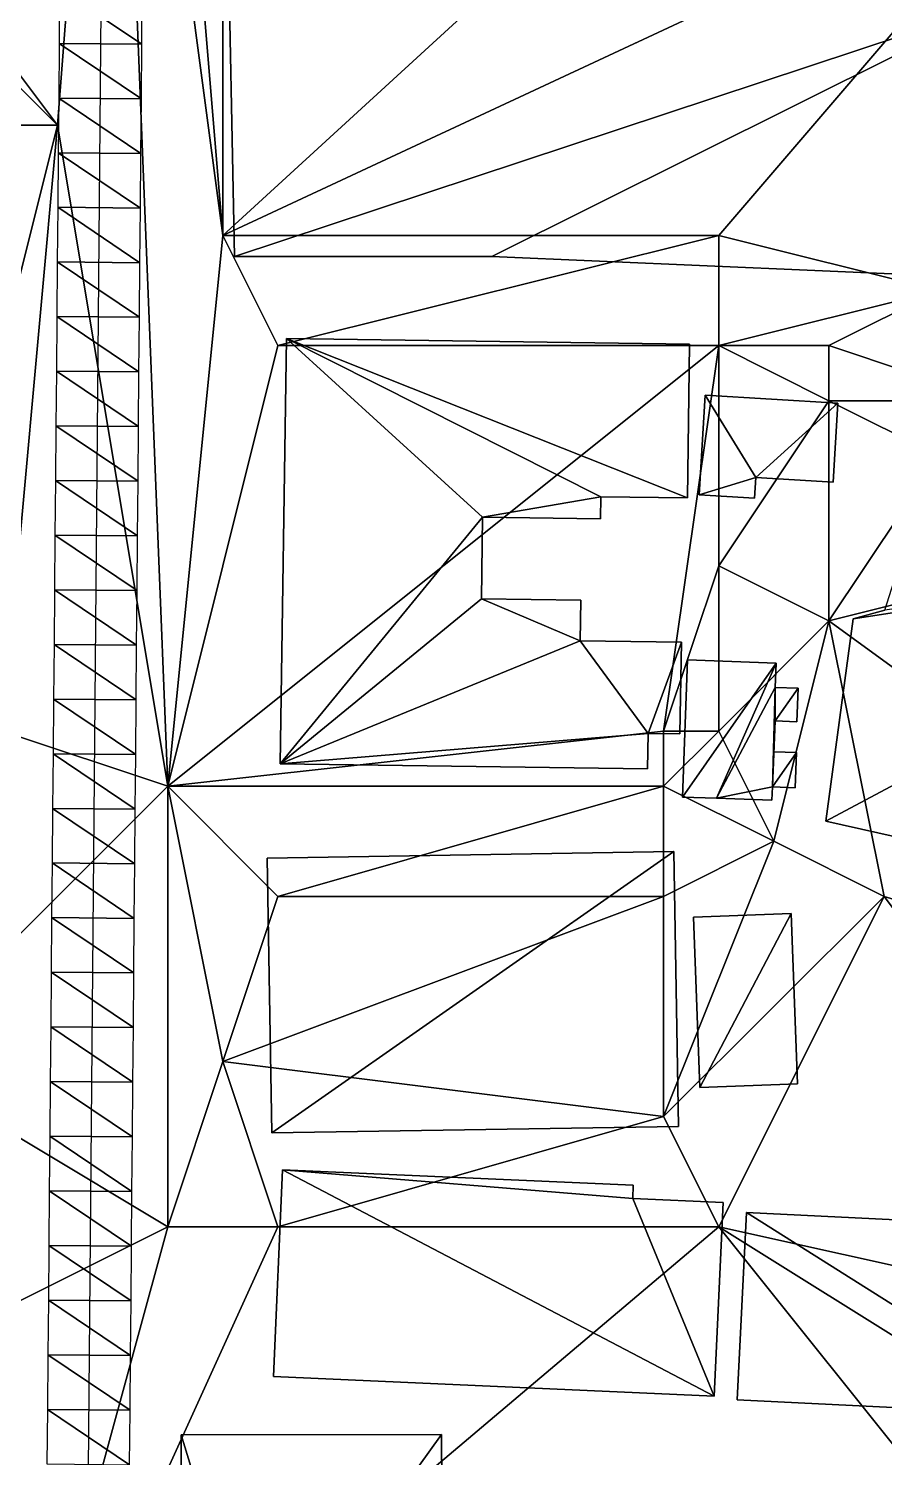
# Model space of a CAD drawing. Header units: metres. Extents: x -1103 to 901, y -902 to 905.
# Drawn here: x -1063.1 to -1032, y -202.4 to -150.5 of the extents above; entities that cross this region are included whole.
import ezdxf

# ---------------------------------------------------------------- set-up
doc = ezdxf.new("R2010")
doc.units = ezdxf.units.M
for name, color, linetype in [('OSM_BUILDING_FOOTPRINTS', 7, 'CONTINUOUS'), ('OSM_BUILDING_ROOFS', 1, 'CONTINUOUS'), ('OSM_BUILDING_WALLS', 8, 'CONTINUOUS'), ('OSM_ROAD_AXES', 2, 'CONTINUOUS'), ('OSM_ROAD_SURFACE', 9, 'CONTINUOUS'), ('OSM_TERRAIN', 3, 'CONTINUOUS')]:
    doc.layers.add(name, color=color, linetype=linetype)

msp = doc.modelspace()

# ---------------------------------------------------------------- linework, layer by layer
at = {"layer": 'OSM_BUILDING_FOOTPRINTS'}
for points in [[(-1024.147, -140.138, 16.401), (-1050.211, -129.887, 16.401), (-1056.092, -133.238, 16.401), (-1055.583, -158.762, 16.401), (-1046.231, -158.762, 16.401), (-1030.602, -159.447, 16.401), (-1027.761, -149.55, 16.401), (-1024.147, -140.138, 16.401)], [(-1053.693, -161.737, 18.522), (-1053.924, -177.187, 18.522), (-1040.583, -177.374, 18.522), (-1040.561, -176.091, 18.522), (-1039.411, -176.102, 18.522), (-1039.356, -172.774, 18.522), (-1043.026, -172.719, 18.522), (-1043.004, -171.248, 18.522), (-1046.618, -171.192, 18.522), (-1046.574, -168.229, 18.522), (-1042.296, -168.295, 18.522), (-1042.285, -167.488, 18.522), (-1039.135, -167.532, 18.522), (-1039.058, -161.947, 18.522), (-1053.693, -161.737, 18.522)], [(-1036.648, -166.791, 18.729), (-1036.703, -167.543, 18.729), (-1038.715, -167.421, 18.729), (-1038.494, -163.805, 18.729), (-1033.674, -164.092, 18.729), (-1033.851, -166.957, 18.729), (-1036.648, -166.791, 18.729)], [(-1030.126, -165.817, 20.426), (-1015.204, -169.179, 20.426), (-1018.309, -182.815, 20.426), (-1034.116, -179.265, 20.426), (-1033.122, -171.922, 20.426), (-1031.972, -171.612, 20.426), (-1030.126, -165.817, 20.426)], [(-1039.135, -173.415, 18.786), (-1035.918, -173.526, 18.786), (-1035.951, -174.41, 18.786), (-1035.122, -174.444, 18.786), (-1035.166, -175.66, 18.786), (-1035.951, -175.627, 18.786), (-1035.995, -176.755, 18.786), (-1035.177, -176.777, 18.786), (-1035.222, -178.06, 18.786), (-1036.051, -178.027, 18.786), (-1036.073, -178.502, 18.786), (-1038.084, -178.436, 18.786), (-1039.311, -178.392, 18.786), (-1039.135, -173.415, 18.786)], [(-1054.389, -180.615, 19.471), (-1039.632, -180.371, 19.471), (-1039.466, -190.358, 19.471), (-1054.223, -190.59, 19.471), (-1054.389, -180.615, 19.471)], [(-1038.913, -182.76, 19.916), (-1035.376, -182.627, 19.916), (-1035.144, -188.809, 19.916), (-1038.681, -188.942, 19.916), (-1038.913, -182.76, 19.916)], [(-1054.167, -199.437, 20.121), (-1053.836, -191.928, 20.121), (-1041.102, -192.492, 20.121), (-1041.124, -192.967, 20.121), (-1037.841, -193.111, 20.121), (-1038.161, -200.145, 20.121), (-1054.167, -199.437, 20.121)], [(-1037.332, -200.277, 20.86), (-1036.99, -193.476, 20.86), (-1024.919, -194.073, 20.86), (-1025.262, -200.874, 20.86), (-1037.332, -200.277, 20.86)], [(-1057.516, -210.784, 20.682), (-1057.516, -201.55, 20.682), (-1048.066, -201.538, 20.682), (-1048.054, -203.429, 20.682), (-1043.81, -203.429, 20.682), (-1043.81, -211.27, 20.682), (-1054.698, -211.27, 20.682), (-1054.698, -210.784, 20.682), (-1057.516, -210.784, 20.682)]]:
    msp.add_polyline3d(points, close=True, dxfattribs=at)
at = {"layer": 'OSM_BUILDING_ROOFS'}
for points in [[(-1027.761, -149.55, 53.601), (-1056.092, -133.238, 53.601), (-1055.583, -158.762, 53.601)], [(-1027.761, -149.55, 53.601), (-1055.583, -158.762, 53.601), (-1046.231, -158.762, 53.601)], [(-1027.761, -149.55, 53.601), (-1046.231, -158.762, 53.601), (-1030.602, -159.447, 53.601)], [(-1046.574, -168.229, 30.122), (-1053.693, -161.737, 30.122), (-1053.924, -177.187, 30.122)], [(-1039.135, -167.532, 30.122), (-1039.058, -161.947, 30.122), (-1053.693, -161.737, 30.122)], [(-1042.285, -167.488, 30.122), (-1039.135, -167.532, 30.122), (-1053.693, -161.737, 30.122)], [(-1046.574, -168.229, 30.122), (-1042.285, -167.488, 30.122), (-1053.693, -161.737, 30.122)], [(-1036.648, -166.791, 33.529), (-1038.494, -163.805, 33.529), (-1038.715, -167.421, 33.529)], [(-1036.648, -166.791, 33.529), (-1033.674, -164.092, 33.529), (-1038.494, -163.805, 33.529)], [(-1036.648, -166.791, 33.529), (-1033.851, -166.957, 33.529), (-1033.674, -164.092, 33.529)], [(-1036.648, -166.791, 33.529), (-1038.715, -167.421, 33.529), (-1036.703, -167.543, 33.529)], [(-1046.574, -168.229, 30.122), (-1042.296, -168.295, 30.122), (-1042.285, -167.488, 30.122)], [(-1053.924, -177.187, 30.122), (-1046.618, -171.192, 30.122), (-1046.574, -168.229, 30.122)], [(-1015.204, -169.179, 35.226), (-1033.122, -171.922, 35.226), (-1034.116, -179.265, 35.226)], [(-1015.204, -169.179, 35.226), (-1034.116, -179.265, 35.226), (-1018.309, -182.815, 35.226)], [(-1015.204, -169.179, 35.226), (-1031.972, -171.612, 35.226), (-1033.122, -171.922, 35.226)], [(-1053.924, -177.187, 30.122), (-1043.026, -172.719, 30.122), (-1046.618, -171.192, 30.122)], [(-1043.026, -172.719, 30.122), (-1043.004, -171.248, 30.122), (-1046.618, -171.192, 30.122)], [(-1053.924, -177.187, 30.122), (-1040.561, -176.091, 30.122), (-1043.026, -172.719, 30.122)], [(-1040.561, -176.091, 30.122), (-1039.356, -172.774, 30.122), (-1043.026, -172.719, 30.122)], [(-1040.561, -176.091, 30.122), (-1039.411, -176.102, 30.122), (-1039.356, -172.774, 30.122)], [(-1035.918, -173.526, 33.586), (-1039.135, -173.415, 33.586), (-1039.311, -178.392, 33.586)], [(-1035.918, -173.526, 33.586), (-1039.311, -178.392, 33.586), (-1038.084, -178.436, 33.586)], [(-1035.951, -174.41, 33.586), (-1035.918, -173.526, 33.586), (-1038.084, -178.436, 33.586)], [(-1035.951, -174.41, 33.586), (-1038.084, -178.436, 33.586), (-1036.051, -178.027, 33.586)], [(-1035.951, -174.41, 33.586), (-1036.051, -178.027, 33.586), (-1035.951, -175.627, 33.586)], [(-1035.951, -175.627, 33.586), (-1035.122, -174.444, 33.586), (-1035.951, -174.41, 33.586)], [(-1035.951, -175.627, 33.586), (-1035.166, -175.66, 33.586), (-1035.122, -174.444, 33.586)], [(-1036.051, -178.027, 33.586), (-1035.995, -176.755, 33.586), (-1035.951, -175.627, 33.586)], [(-1053.924, -177.187, 30.122), (-1040.583, -177.374, 30.122), (-1040.561, -176.091, 30.122)], [(-1036.051, -178.027, 33.586), (-1035.177, -176.777, 33.586), (-1035.995, -176.755, 33.586)], [(-1036.051, -178.027, 33.586), (-1035.222, -178.06, 33.586), (-1035.177, -176.777, 33.586)], [(-1038.084, -178.436, 33.586), (-1036.073, -178.502, 33.586), (-1036.051, -178.027, 33.586)], [(-1039.632, -180.371, 31.071), (-1054.389, -180.615, 31.071), (-1054.223, -190.59, 31.071)], [(-1039.632, -180.371, 31.071), (-1054.223, -190.59, 31.071), (-1039.466, -190.358, 31.071)], [(-1035.376, -182.627, 31.516), (-1038.913, -182.76, 31.516), (-1038.681, -188.942, 31.516)], [(-1035.376, -182.627, 31.516), (-1038.681, -188.942, 31.516), (-1035.144, -188.809, 31.516)], [(-1053.836, -191.928, 31.721), (-1054.167, -199.437, 31.721), (-1038.161, -200.145, 31.721)], [(-1041.124, -192.967, 31.721), (-1041.102, -192.492, 31.721), (-1053.836, -191.928, 31.721)], [(-1041.124, -192.967, 31.721), (-1053.836, -191.928, 31.721), (-1038.161, -200.145, 31.721)], [(-1038.161, -200.145, 31.721), (-1037.841, -193.111, 31.721), (-1041.124, -192.967, 31.721)], [(-1036.99, -193.476, 32.46), (-1037.332, -200.277, 32.46), (-1025.262, -200.874, 32.46)], [(-1036.99, -193.476, 32.46), (-1025.262, -200.874, 32.46), (-1024.919, -194.073, 32.46)], [(-1054.698, -210.784, 32.282), (-1048.066, -201.538, 32.282), (-1057.516, -201.55, 32.282)], [(-1057.516, -201.55, 32.282), (-1057.516, -210.784, 32.282), (-1054.698, -210.784, 32.282)], [(-1054.698, -210.784, 32.282), (-1048.054, -203.429, 32.282), (-1048.066, -201.538, 32.282)]]:
    msp.add_3dface(points, dxfattribs=at)
at = {"layer": 'OSM_BUILDING_WALLS'}
for points in [[(-1056.092, -133.238, 16.401), (-1055.583, -158.762, 16.401), (-1055.583, -158.762, 53.601)], [(-1056.092, -133.238, 16.401), (-1055.583, -158.762, 53.601), (-1056.092, -133.238, 53.601)], [(-1055.583, -158.762, 16.401), (-1046.231, -158.762, 16.401), (-1046.231, -158.762, 53.601)], [(-1055.583, -158.762, 16.401), (-1046.231, -158.762, 53.601), (-1055.583, -158.762, 53.601)], [(-1046.231, -158.762, 16.401), (-1030.602, -159.447, 16.401), (-1030.602, -159.447, 53.601)], [(-1046.231, -158.762, 16.401), (-1030.602, -159.447, 53.601), (-1046.231, -158.762, 53.601)], [(-1053.693, -161.737, 18.522), (-1053.924, -177.187, 18.522), (-1053.924, -177.187, 30.122)], [(-1053.693, -161.737, 18.522), (-1053.924, -177.187, 30.122), (-1053.693, -161.737, 30.122)], [(-1039.058, -161.947, 18.522), (-1053.693, -161.737, 18.522), (-1053.693, -161.737, 30.122)], [(-1039.058, -161.947, 18.522), (-1053.693, -161.737, 30.122), (-1039.058, -161.947, 30.122)], [(-1039.135, -167.532, 18.522), (-1039.058, -161.947, 18.522), (-1039.058, -161.947, 30.122)], [(-1039.135, -167.532, 18.522), (-1039.058, -161.947, 30.122), (-1039.135, -167.532, 30.122)], [(-1038.494, -163.805, 18.729), (-1038.715, -167.421, 18.729), (-1038.715, -167.421, 33.529)], [(-1038.494, -163.805, 18.729), (-1038.715, -167.421, 33.529), (-1038.494, -163.805, 33.529)], [(-1033.674, -164.092, 18.729), (-1038.494, -163.805, 18.729), (-1038.494, -163.805, 33.529)], [(-1033.674, -164.092, 18.729), (-1038.494, -163.805, 33.529), (-1033.674, -164.092, 33.529)], [(-1033.851, -166.957, 18.729), (-1033.674, -164.092, 18.729), (-1033.674, -164.092, 33.529)], [(-1033.851, -166.957, 18.729), (-1033.674, -164.092, 33.529), (-1033.851, -166.957, 33.529)], [(-1036.703, -167.543, 18.729), (-1036.648, -166.791, 18.729), (-1036.648, -166.791, 33.529)], [(-1036.703, -167.543, 18.729), (-1036.648, -166.791, 33.529), (-1036.703, -167.543, 33.529)], [(-1036.648, -166.791, 18.729), (-1033.851, -166.957, 18.729), (-1033.851, -166.957, 33.529)], [(-1036.648, -166.791, 18.729), (-1033.851, -166.957, 33.529), (-1036.648, -166.791, 33.529)], [(-1042.296, -168.295, 18.522), (-1042.285, -167.488, 18.522), (-1042.285, -167.488, 30.122)], [(-1042.296, -168.295, 18.522), (-1042.285, -167.488, 30.122), (-1042.296, -168.295, 30.122)], [(-1042.285, -167.488, 18.522), (-1039.135, -167.532, 18.522), (-1039.135, -167.532, 30.122)], [(-1042.285, -167.488, 18.522), (-1039.135, -167.532, 30.122), (-1042.285, -167.488, 30.122)], [(-1038.715, -167.421, 18.729), (-1036.703, -167.543, 18.729), (-1036.703, -167.543, 33.529)], [(-1038.715, -167.421, 18.729), (-1036.703, -167.543, 33.529), (-1038.715, -167.421, 33.529)], [(-1046.618, -171.192, 18.522), (-1046.574, -168.229, 18.522), (-1046.574, -168.229, 30.122)], [(-1046.618, -171.192, 18.522), (-1046.574, -168.229, 30.122), (-1046.618, -171.192, 30.122)], [(-1046.574, -168.229, 18.522), (-1042.296, -168.295, 18.522), (-1042.296, -168.295, 30.122)], [(-1046.574, -168.229, 18.522), (-1042.296, -168.295, 30.122), (-1046.574, -168.229, 30.122)], [(-1043.004, -171.248, 18.522), (-1046.618, -171.192, 18.522), (-1046.618, -171.192, 30.122)], [(-1043.004, -171.248, 18.522), (-1046.618, -171.192, 30.122), (-1043.004, -171.248, 30.122)], [(-1043.026, -172.719, 18.522), (-1043.004, -171.248, 18.522), (-1043.004, -171.248, 30.122)], [(-1043.026, -172.719, 18.522), (-1043.004, -171.248, 30.122), (-1043.026, -172.719, 30.122)], [(-1031.972, -171.612, 20.426), (-1033.122, -171.922, 20.426), (-1033.122, -171.922, 35.226)], [(-1031.972, -171.612, 20.426), (-1033.122, -171.922, 35.226), (-1031.972, -171.612, 35.226)], [(-1033.122, -171.922, 20.426), (-1034.116, -179.265, 20.426), (-1034.116, -179.265, 35.226)], [(-1033.122, -171.922, 20.426), (-1034.116, -179.265, 35.226), (-1033.122, -171.922, 35.226)], [(-1039.356, -172.774, 18.522), (-1043.026, -172.719, 18.522), (-1043.026, -172.719, 30.122)], [(-1039.356, -172.774, 18.522), (-1043.026, -172.719, 30.122), (-1039.356, -172.774, 30.122)], [(-1039.411, -176.102, 18.522), (-1039.356, -172.774, 18.522), (-1039.356, -172.774, 30.122)], [(-1039.411, -176.102, 18.522), (-1039.356, -172.774, 30.122), (-1039.411, -176.102, 30.122)], [(-1039.135, -173.415, 18.786), (-1039.311, -178.392, 18.786), (-1039.311, -178.392, 33.586)], [(-1039.135, -173.415, 18.786), (-1039.311, -178.392, 33.586), (-1039.135, -173.415, 33.586)], [(-1035.918, -173.526, 18.786), (-1039.135, -173.415, 18.786), (-1039.135, -173.415, 33.586)], [(-1035.918, -173.526, 18.786), (-1039.135, -173.415, 33.586), (-1035.918, -173.526, 33.586)], [(-1035.951, -174.41, 18.786), (-1035.918, -173.526, 18.786), (-1035.918, -173.526, 33.586)], [(-1035.951, -174.41, 18.786), (-1035.918, -173.526, 33.586), (-1035.951, -174.41, 33.586)], [(-1035.122, -174.444, 18.786), (-1035.951, -174.41, 18.786), (-1035.951, -174.41, 33.586)], [(-1035.122, -174.444, 18.786), (-1035.951, -174.41, 33.586), (-1035.122, -174.444, 33.586)], [(-1035.166, -175.66, 18.786), (-1035.122, -174.444, 18.786), (-1035.122, -174.444, 33.586)], [(-1035.166, -175.66, 18.786), (-1035.122, -174.444, 33.586), (-1035.166, -175.66, 33.586)], [(-1035.995, -176.755, 18.786), (-1035.951, -175.627, 18.786), (-1035.951, -175.627, 33.586)], [(-1035.995, -176.755, 18.786), (-1035.951, -175.627, 33.586), (-1035.995, -176.755, 33.586)], [(-1035.951, -175.627, 18.786), (-1035.166, -175.66, 18.786), (-1035.166, -175.66, 33.586)], [(-1035.951, -175.627, 18.786), (-1035.166, -175.66, 33.586), (-1035.951, -175.627, 33.586)], [(-1040.583, -177.374, 18.522), (-1040.561, -176.091, 18.522), (-1040.561, -176.091, 30.122)], [(-1040.583, -177.374, 18.522), (-1040.561, -176.091, 30.122), (-1040.583, -177.374, 30.122)], [(-1040.561, -176.091, 18.522), (-1039.411, -176.102, 18.522), (-1039.411, -176.102, 30.122)], [(-1040.561, -176.091, 18.522), (-1039.411, -176.102, 30.122), (-1040.561, -176.091, 30.122)], [(-1035.177, -176.777, 18.786), (-1035.995, -176.755, 18.786), (-1035.995, -176.755, 33.586)], [(-1035.177, -176.777, 18.786), (-1035.995, -176.755, 33.586), (-1035.177, -176.777, 33.586)], [(-1035.222, -178.06, 18.786), (-1035.177, -176.777, 18.786), (-1035.177, -176.777, 33.586)], [(-1035.222, -178.06, 18.786), (-1035.177, -176.777, 33.586), (-1035.222, -178.06, 33.586)], [(-1053.924, -177.187, 18.522), (-1040.583, -177.374, 18.522), (-1040.583, -177.374, 30.122)], [(-1053.924, -177.187, 18.522), (-1040.583, -177.374, 30.122), (-1053.924, -177.187, 30.122)], [(-1039.311, -178.392, 18.786), (-1038.084, -178.436, 18.786), (-1038.084, -178.436, 33.586)], [(-1039.311, -178.392, 18.786), (-1038.084, -178.436, 33.586), (-1039.311, -178.392, 33.586)], [(-1038.084, -178.436, 18.786), (-1036.073, -178.502, 18.786), (-1036.073, -178.502, 33.586)], [(-1038.084, -178.436, 18.786), (-1036.073, -178.502, 33.586), (-1038.084, -178.436, 33.586)], [(-1036.073, -178.502, 18.786), (-1036.051, -178.027, 18.786), (-1036.051, -178.027, 33.586)], [(-1036.073, -178.502, 18.786), (-1036.051, -178.027, 33.586), (-1036.073, -178.502, 33.586)], [(-1036.051, -178.027, 18.786), (-1035.222, -178.06, 18.786), (-1035.222, -178.06, 33.586)], [(-1036.051, -178.027, 18.786), (-1035.222, -178.06, 33.586), (-1036.051, -178.027, 33.586)], [(-1034.116, -179.265, 20.426), (-1018.309, -182.815, 20.426), (-1018.309, -182.815, 35.226)], [(-1034.116, -179.265, 20.426), (-1018.309, -182.815, 35.226), (-1034.116, -179.265, 35.226)], [(-1039.632, -180.371, 19.471), (-1054.389, -180.615, 19.471), (-1054.389, -180.615, 31.071)], [(-1039.632, -180.371, 19.471), (-1054.389, -180.615, 31.071), (-1039.632, -180.371, 31.071)], [(-1039.466, -190.358, 19.471), (-1039.632, -180.371, 19.471), (-1039.632, -180.371, 31.071)], [(-1039.466, -190.358, 19.471), (-1039.632, -180.371, 31.071), (-1039.466, -190.358, 31.071)], [(-1054.389, -180.615, 19.471), (-1054.223, -190.59, 19.471), (-1054.223, -190.59, 31.071)], [(-1054.389, -180.615, 19.471), (-1054.223, -190.59, 31.071), (-1054.389, -180.615, 31.071)], [(-1035.376, -182.627, 19.916), (-1038.913, -182.76, 19.916), (-1038.913, -182.76, 31.516)], [(-1035.376, -182.627, 19.916), (-1038.913, -182.76, 31.516), (-1035.376, -182.627, 31.516)], [(-1035.144, -188.809, 19.916), (-1035.376, -182.627, 19.916), (-1035.376, -182.627, 31.516)], [(-1035.144, -188.809, 19.916), (-1035.376, -182.627, 31.516), (-1035.144, -188.809, 31.516)], [(-1038.913, -182.76, 19.916), (-1038.681, -188.942, 19.916), (-1038.681, -188.942, 31.516)], [(-1038.913, -182.76, 19.916), (-1038.681, -188.942, 31.516), (-1038.913, -182.76, 31.516)], [(-1038.681, -188.942, 19.916), (-1035.144, -188.809, 19.916), (-1035.144, -188.809, 31.516)], [(-1038.681, -188.942, 19.916), (-1035.144, -188.809, 31.516), (-1038.681, -188.942, 31.516)], [(-1054.223, -190.59, 19.471), (-1039.466, -190.358, 19.471), (-1039.466, -190.358, 31.071)], [(-1054.223, -190.59, 19.471), (-1039.466, -190.358, 31.071), (-1054.223, -190.59, 31.071)], [(-1053.836, -191.928, 20.121), (-1054.167, -199.437, 20.121), (-1054.167, -199.437, 31.721)], [(-1053.836, -191.928, 20.121), (-1054.167, -199.437, 31.721), (-1053.836, -191.928, 31.721)], [(-1041.102, -192.492, 20.121), (-1053.836, -191.928, 20.121), (-1053.836, -191.928, 31.721)], [(-1041.102, -192.492, 20.121), (-1053.836, -191.928, 31.721), (-1041.102, -192.492, 31.721)], [(-1041.124, -192.967, 20.121), (-1041.102, -192.492, 20.121), (-1041.102, -192.492, 31.721)], [(-1041.124, -192.967, 20.121), (-1041.102, -192.492, 31.721), (-1041.124, -192.967, 31.721)], [(-1037.841, -193.111, 20.121), (-1041.124, -192.967, 20.121), (-1041.124, -192.967, 31.721)], [(-1037.841, -193.111, 20.121), (-1041.124, -192.967, 31.721), (-1037.841, -193.111, 31.721)], [(-1038.161, -200.145, 20.121), (-1037.841, -193.111, 20.121), (-1037.841, -193.111, 31.721)], [(-1038.161, -200.145, 20.121), (-1037.841, -193.111, 31.721), (-1038.161, -200.145, 31.721)], [(-1036.99, -193.476, 20.86), (-1037.332, -200.277, 20.86), (-1037.332, -200.277, 32.46)], [(-1036.99, -193.476, 20.86), (-1037.332, -200.277, 32.46), (-1036.99, -193.476, 32.46)], [(-1024.919, -194.073, 20.86), (-1036.99, -193.476, 20.86), (-1036.99, -193.476, 32.46)], [(-1024.919, -194.073, 20.86), (-1036.99, -193.476, 32.46), (-1024.919, -194.073, 32.46)], [(-1054.167, -199.437, 20.121), (-1038.161, -200.145, 20.121), (-1038.161, -200.145, 31.721)], [(-1054.167, -199.437, 20.121), (-1038.161, -200.145, 31.721), (-1054.167, -199.437, 31.721)], [(-1037.332, -200.277, 20.86), (-1025.262, -200.874, 20.86), (-1025.262, -200.874, 32.46)], [(-1037.332, -200.277, 20.86), (-1025.262, -200.874, 32.46), (-1037.332, -200.277, 32.46)], [(-1048.066, -201.538, 20.682), (-1057.516, -201.55, 20.682), (-1057.516, -201.55, 32.282)], [(-1048.066, -201.538, 20.682), (-1057.516, -201.55, 32.282), (-1048.066, -201.538, 32.282)], [(-1057.516, -201.55, 20.682), (-1057.516, -210.784, 20.682), (-1057.516, -210.784, 32.282)], [(-1057.516, -201.55, 20.682), (-1057.516, -210.784, 32.282), (-1057.516, -201.55, 32.282)], [(-1048.054, -203.429, 20.682), (-1048.066, -201.538, 20.682), (-1048.066, -201.538, 32.282)], [(-1048.054, -203.429, 20.682), (-1048.066, -201.538, 32.282), (-1048.054, -203.429, 32.282)]]:
    msp.add_3dface(points, dxfattribs=at)
at = {"layer": 'OSM_ROAD_AXES'}
msp.add_polyline3d([(-813.689, 192.863, 18.856), (-836.681, 169.108, 18.771), (-861.474, 142.201, 17.045), (-893.839, 109.908, 18.312), (-915.128, 88.331, 19.102), (-917.527, 85.368, 19.253), (-919.505, 82.547, 19.404), (-941.877, 51.704, 20.365), (-958.026, 29.408, 19.506), (-997.962, -25.091, 21.081), (-1053.064, -103.91, 17.163), (-1060.204, -123.263, 17.236), (-1061.296, -250.242, 21.914)], dxfattribs=at)
at = {"layer": 'OSM_ROAD_SURFACE'}
for points in [[(-1061.926, -149.043, 18.745), (-1061.943, -151.027, 18.865), (-1058.943, -151.053, 18.962)], [(-1061.926, -149.043, 18.745), (-1058.943, -151.053, 18.962), (-1058.926, -149.069, 18.858)], [(-1061.943, -151.027, 18.865), (-1061.96, -153.011, 18.985), (-1058.96, -153.037, 19.066)], [(-1061.943, -151.027, 18.865), (-1058.96, -153.037, 19.066), (-1058.943, -151.053, 18.962)], [(-1061.96, -153.011, 18.985), (-1061.977, -154.995, 19.099), (-1058.977, -155.021, 19.175)], [(-1061.96, -153.011, 18.985), (-1058.977, -155.021, 19.175), (-1058.96, -153.037, 19.066)], [(-1061.977, -154.995, 19.099), (-1061.994, -156.979, 19.21), (-1058.994, -157.005, 19.287)], [(-1061.977, -154.995, 19.099), (-1058.994, -157.005, 19.287), (-1058.977, -155.021, 19.175)], [(-1061.994, -156.979, 19.21), (-1062.011, -158.963, 19.321), (-1059.011, -158.989, 19.399)], [(-1061.994, -156.979, 19.21), (-1059.011, -158.989, 19.399), (-1058.994, -157.005, 19.287)], [(-1062.011, -158.963, 19.321), (-1062.028, -160.947, 19.431), (-1059.028, -160.973, 19.512)], [(-1062.011, -158.963, 19.321), (-1059.028, -160.973, 19.512), (-1059.011, -158.989, 19.399)], [(-1062.028, -160.947, 19.431), (-1062.045, -162.931, 19.542), (-1059.045, -162.957, 19.624)], [(-1062.028, -160.947, 19.431), (-1059.045, -162.957, 19.624), (-1059.028, -160.973, 19.512)], [(-1062.045, -162.931, 19.542), (-1062.062, -164.915, 19.653), (-1059.062, -164.941, 19.736)], [(-1062.045, -162.931, 19.542), (-1059.062, -164.941, 19.736), (-1059.045, -162.957, 19.624)], [(-1062.062, -164.915, 19.653), (-1062.079, -166.899, 19.763), (-1059.079, -166.925, 19.849)], [(-1062.062, -164.915, 19.653), (-1059.079, -166.925, 19.849), (-1059.062, -164.941, 19.736)], [(-1062.079, -166.899, 19.763), (-1062.096, -168.883, 19.874), (-1059.096, -168.909, 19.961)], [(-1062.079, -166.899, 19.763), (-1059.096, -168.909, 19.961), (-1059.079, -166.925, 19.849)], [(-1062.096, -168.883, 19.874), (-1062.113, -170.867, 19.985), (-1059.113, -170.893, 20.073)], [(-1062.096, -168.883, 19.874), (-1059.113, -170.893, 20.073), (-1059.096, -168.909, 19.961)], [(-1062.113, -170.867, 19.985), (-1062.13, -172.851, 20.096), (-1059.131, -172.877, 20.184)], [(-1062.113, -170.867, 19.985), (-1059.131, -172.877, 20.184), (-1059.113, -170.893, 20.073)], [(-1062.13, -172.851, 20.096), (-1062.147, -174.836, 20.206), (-1059.148, -174.861, 20.295)], [(-1062.13, -172.851, 20.096), (-1059.148, -174.861, 20.295), (-1059.131, -172.877, 20.184)], [(-1062.147, -174.836, 20.206), (-1062.165, -176.82, 20.33), (-1059.165, -176.845, 20.406)], [(-1062.147, -174.836, 20.206), (-1059.165, -176.845, 20.406), (-1059.148, -174.861, 20.295)], [(-1062.165, -176.82, 20.33), (-1062.182, -178.804, 20.561), (-1059.182, -178.829, 20.591)], [(-1062.165, -176.82, 20.33), (-1059.182, -178.829, 20.591), (-1059.165, -176.845, 20.406)], [(-1062.182, -178.804, 20.561), (-1062.199, -180.788, 20.793), (-1059.199, -180.813, 20.793)], [(-1062.182, -178.804, 20.561), (-1059.199, -180.813, 20.793), (-1059.182, -178.829, 20.591)], [(-1062.199, -180.788, 20.793), (-1062.216, -182.772, 21.014), (-1059.216, -182.798, 20.989)], [(-1062.199, -180.788, 20.793), (-1059.216, -182.798, 20.989), (-1059.199, -180.813, 20.793)], [(-1062.216, -182.772, 21.014), (-1062.233, -184.756, 21.21), (-1059.233, -184.782, 21.185)], [(-1062.216, -182.772, 21.014), (-1059.233, -184.782, 21.185), (-1059.216, -182.798, 20.989)], [(-1062.233, -184.756, 21.21), (-1062.25, -186.74, 21.406), (-1059.25, -186.766, 21.381)], [(-1062.233, -184.756, 21.21), (-1059.25, -186.766, 21.381), (-1059.233, -184.782, 21.185)], [(-1062.25, -186.74, 21.406), (-1062.267, -188.724, 21.602), (-1059.267, -188.75, 21.576)], [(-1062.25, -186.74, 21.406), (-1059.267, -188.75, 21.576), (-1059.25, -186.766, 21.381)], [(-1062.267, -188.724, 21.602), (-1062.284, -190.708, 21.798), (-1059.284, -190.734, 21.772)], [(-1062.267, -188.724, 21.602), (-1059.284, -190.734, 21.772), (-1059.267, -188.75, 21.576)], [(-1062.284, -190.708, 21.798), (-1062.301, -192.692, 21.94), (-1059.301, -192.718, 21.968)], [(-1062.284, -190.708, 21.798), (-1059.301, -192.718, 21.968), (-1059.284, -190.734, 21.772)], [(-1062.301, -192.692, 21.94), (-1062.318, -194.676, 22.052), (-1059.318, -194.702, 22.101)], [(-1062.301, -192.692, 21.94), (-1059.318, -194.702, 22.101), (-1059.301, -192.718, 21.968)], [(-1062.318, -194.676, 22.052), (-1062.335, -196.66, 22.157), (-1059.335, -196.686, 22.181)], [(-1062.318, -194.676, 22.052), (-1059.335, -196.686, 22.181), (-1059.318, -194.702, 22.101)], [(-1062.335, -196.66, 22.157), (-1062.352, -198.644, 22.237), (-1059.352, -198.67, 22.262)], [(-1062.335, -196.66, 22.157), (-1059.352, -198.67, 22.262), (-1059.335, -196.686, 22.181)], [(-1062.352, -198.644, 22.237), (-1062.369, -200.628, 22.318), (-1059.369, -200.654, 22.402)], [(-1062.352, -198.644, 22.237), (-1059.369, -200.654, 22.402), (-1059.352, -198.67, 22.262)], [(-1062.369, -200.628, 22.318), (-1062.386, -202.612, 22.398), (-1059.386, -202.638, 22.553)], [(-1062.369, -200.628, 22.318), (-1059.386, -202.638, 22.553), (-1059.369, -200.654, 22.402)]]:
    msp.add_3dface(points, dxfattribs=at)
at = {"layer": 'OSM_TERRAIN'}
for points in [[(-1062, -154, 18.993), (-1060, -128, 17.565), (-1068, -146, 18.008)], [(-1062, -154, 18.993), (-1058, -178, 20.454), (-1060, -128, 17.565)], [(-1058, -178, 20.454), (-1056, -158, 19.609), (-1060, -128, 17.565)], [(-1060, -128, 17.565), (-1056, -158, 19.609), (-1058, -134, 18.166)], [(-1058, -134, 18.166), (-1056, -158, 19.609), (-1056, -134, 19.518)], [(-1056, -158, 19.609), (-1032, -136, 19.407), (-1056, -134, 19.518)], [(-1056, -158, 19.609), (-1026, -144, 19.635), (-1032, -136, 19.407)], [(-1056, -158, 19.609), (-1038, -158, 19.635), (-1026, -144, 19.635)], [(-1030, -160, 20.015), (-1026, -144, 19.635), (-1038, -158, 19.635)], [(-1064, -152, 19.083), (-1062, -154, 18.993), (-1068, -146, 18.008)], [(-1066, -154, 19.92), (-1062, -154, 18.993), (-1064, -152, 19.083)], [(-1064, -162, 19.55), (-1062, -154, 18.993), (-1066, -154, 19.92)], [(-1064, -176, 20.168), (-1058, -178, 20.454), (-1062, -154, 18.993)], [(-1064, -176, 20.168), (-1062, -154, 18.993), (-1064, -162, 19.55)], [(-1056, -158, 19.609), (-1058, -178, 20.454), (-1054, -162, 20.561)], [(-1054, -162, 20.561), (-1038, -158, 19.635), (-1056, -158, 19.609)], [(-1054, -162, 20.561), (-1038, -162, 20.624), (-1038, -158, 19.635)], [(-1038, -162, 20.624), (-1030, -160, 20.015), (-1038, -158, 19.635)], [(-1034, -162, 20.67), (-1030, -160, 20.015), (-1038, -162, 20.624)], [(-1034, -162, 20.67), (-1028, -164, 22.322), (-1030, -160, 20.015)], [(-1058, -178, 20.454), (-1040, -176, 20.633), (-1038, -162, 20.624)], [(-1054, -162, 20.561), (-1058, -178, 20.454), (-1038, -162, 20.624)], [(-1040, -176, 20.633), (-1038, -170, 21.032), (-1038, -162, 20.624)], [(-1038, -170, 21.032), (-1034, -164, 21.158), (-1038, -162, 20.624)], [(-1034, -164, 21.158), (-1034, -162, 20.67), (-1038, -162, 20.624)], [(-1034, -164, 21.158), (-1028, -164, 22.322), (-1034, -162, 20.67)], [(-1038, -170, 21.032), (-1034, -172, 22.37), (-1034, -164, 21.158)], [(-1034, -172, 22.37), (-1030, -166, 22.549), (-1034, -164, 21.158)], [(-1030, -166, 22.549), (-1028, -164, 22.322), (-1034, -164, 21.158)], [(-1034, -172, 22.37), (-1018, -168, 22.543), (-1030, -166, 22.549)], [(-1012, -188, 22.759), (-1018, -168, 22.543), (-1034, -172, 22.37)], [(-1040, -176, 20.633), (-1038, -176, 21.017), (-1038, -170, 21.032)], [(-1038, -176, 21.017), (-1034, -172, 22.37), (-1038, -170, 21.032)], [(-1038, -176, 21.017), (-1036, -180, 22.233), (-1034, -172, 22.37)], [(-1036, -180, 22.233), (-1032, -182, 22.81), (-1034, -172, 22.37)], [(-1032, -182, 22.81), (-1012, -188, 22.759), (-1034, -172, 22.37)], [(-1068, -188, 21.534), (-1058, -178, 20.454), (-1064, -176, 20.168)], [(-1040, -178, 20.869), (-1040, -176, 20.633), (-1058, -178, 20.454)], [(-1040, -178, 20.869), (-1036, -180, 22.233), (-1038, -176, 21.017)], [(-1040, -178, 20.869), (-1038, -176, 21.017), (-1040, -176, 20.633)], [(-1068, -188, 21.534), (-1058, -194, 22.033), (-1058, -178, 20.454)], [(-1056, -188, 21.742), (-1054, -182, 21.809), (-1058, -178, 20.454)], [(-1054, -182, 21.809), (-1040, -178, 20.869), (-1058, -178, 20.454)], [(-1058, -194, 22.033), (-1056, -188, 21.742), (-1058, -178, 20.454)], [(-1054, -182, 21.809), (-1040, -182, 21.809), (-1040, -178, 20.869)], [(-1040, -182, 21.809), (-1036, -180, 22.233), (-1040, -178, 20.869)], [(-1040, -190, 21.809), (-1036, -180, 22.233), (-1040, -182, 21.809)], [(-1040, -190, 21.809), (-1032, -182, 22.81), (-1036, -180, 22.233)], [(-1056, -188, 21.742), (-1040, -190, 21.809), (-1040, -182, 21.809)], [(-1056, -188, 21.742), (-1040, -182, 21.809), (-1054, -182, 21.809)], [(-1038, -194, 22.904), (-1032, -182, 22.81), (-1040, -190, 21.809)], [(-1038, -194, 22.904), (-1020, -198, 22.888), (-1032, -182, 22.81)], [(-1020, -198, 22.888), (-1012, -188, 22.759), (-1032, -182, 22.81)], [(-1066, -198, 22.133), (-1058, -194, 22.033), (-1068, -188, 21.534)], [(-1058, -194, 22.033), (-1054, -194, 22.601), (-1056, -188, 21.742)], [(-1054, -194, 22.601), (-1040, -190, 21.809), (-1056, -188, 21.742)], [(-1054, -194, 22.601), (-1038, -194, 22.904), (-1040, -190, 21.809)], [(-1066, -198, 22.133), (-1064, -216, 22.88), (-1058, -194, 22.033)], [(-1064, -216, 22.88), (-1022, -214, 22.946), (-1038, -194, 22.904)], [(-1064, -216, 22.88), (-1038, -194, 22.904), (-1054, -194, 22.601)], [(-1064, -216, 22.88), (-1054, -194, 22.601), (-1058, -194, 22.033)], [(-1022, -214, 22.946), (-1022, -204, 22.793), (-1038, -194, 22.904)], [(-1022, -204, 22.793), (-1020, -198, 22.888), (-1038, -194, 22.904)]]:
    msp.add_3dface(points, dxfattribs=at)

doc.saveas('drawing.dxf')
